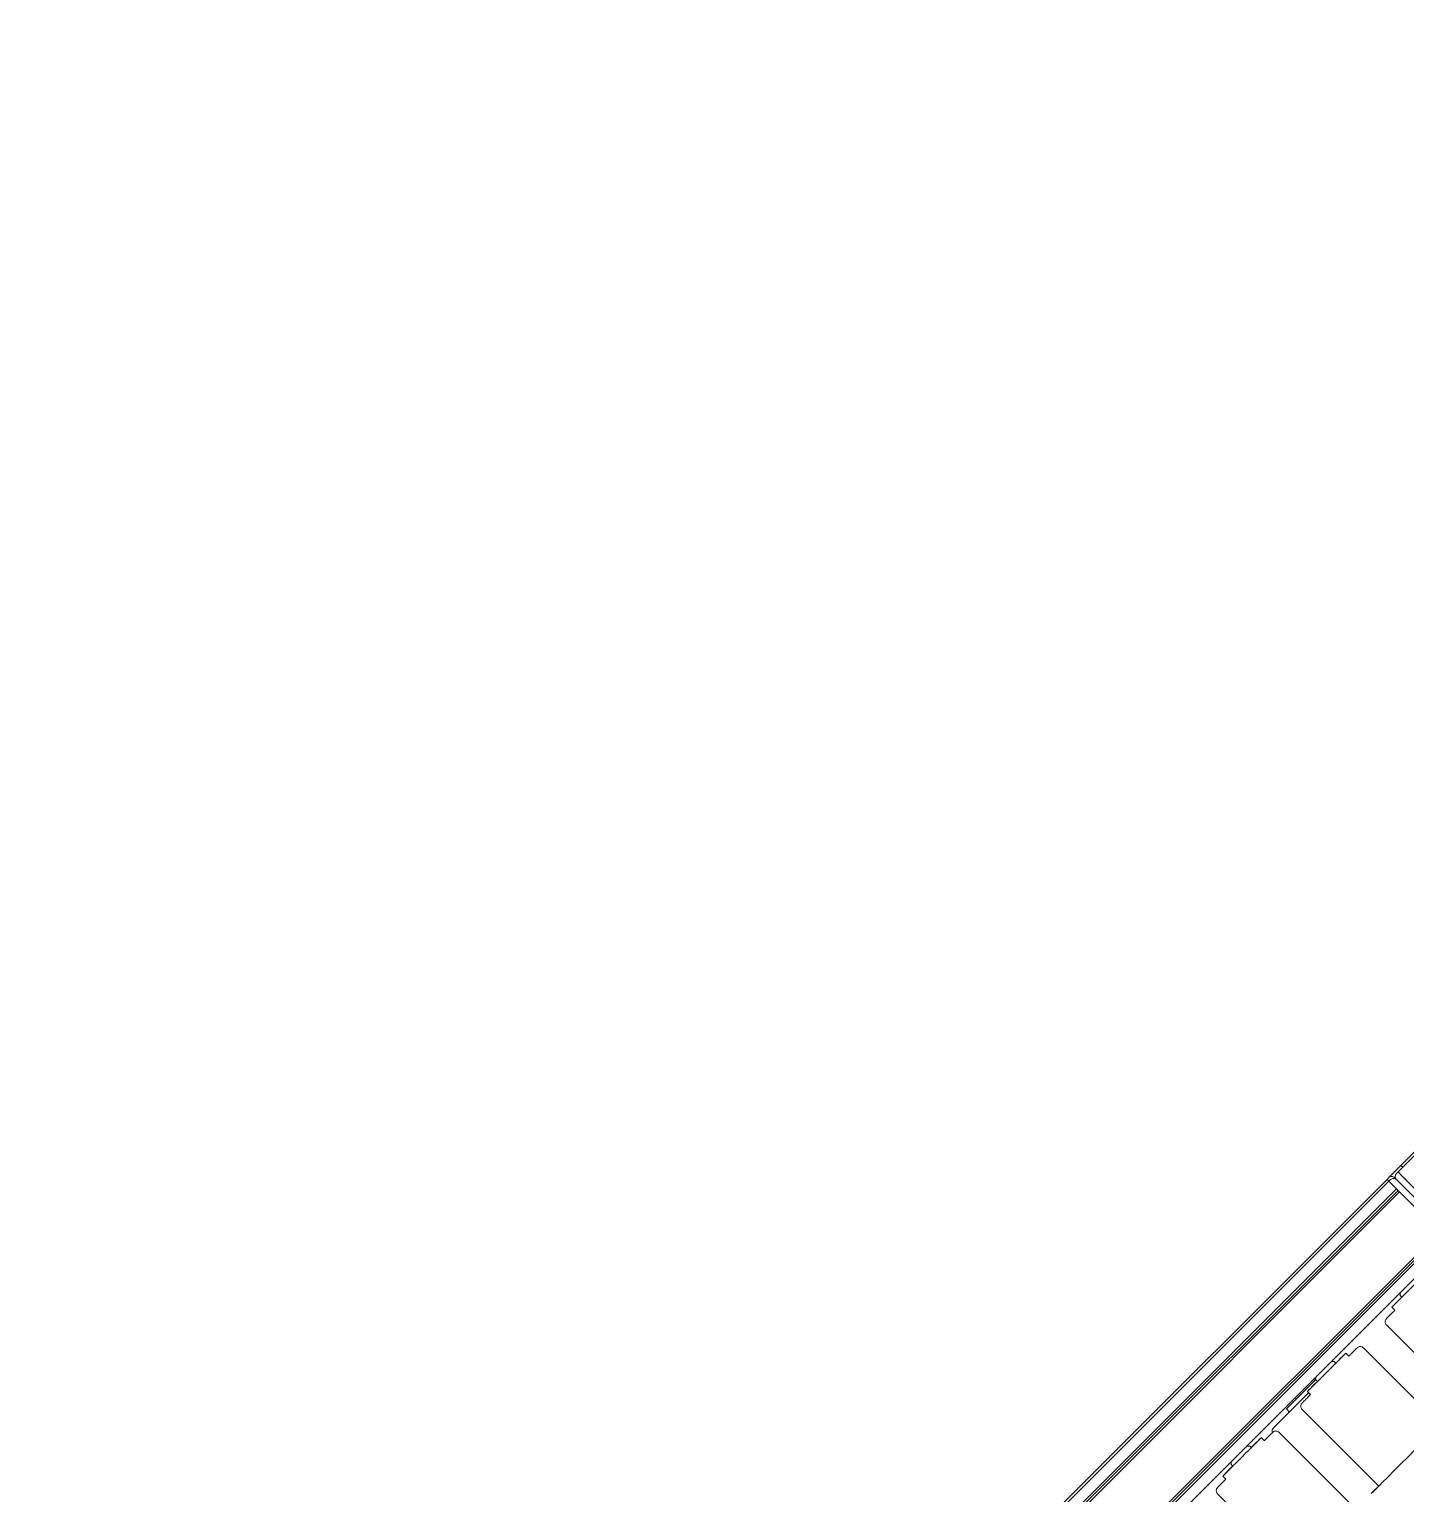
# Model space of a CAD drawing. Header units: metres. Extents: x 51 to 52746, y -259 to 37569.
# Drawn here: x 48144 to 48778, y 32683 to 33357 of the extents above; entities that cross this region are included whole.
import ezdxf

# ---------------------------------------------------------------- set-up
doc = ezdxf.new("R2010")
doc.units = ezdxf.units.M
doc.header["$LTSCALE"] = 500
doc.layers.add('Visible (ISO)', color=7, linetype='Continuous')

msp = doc.modelspace()

# ---------------------------------------------------------------- linework, layer by layer
at = {"layer": 'Visible (ISO)', "color": 4, "lineweight": 5}
for p, q in [((48769.951, 32828.436), (48775.608, 32834.089)), ((48776.432, 32833.264), (48775.607, 32834.089)), ((47679.939, 31739.113), (48769.228, 32827.713)), ((48770.057, 32826.884), (47680.768, 31738.284)), ((48770.057, 32826.884), (47680.768, 31738.284)), ((48770.057, 32826.884), (47680.768, 31738.284)), ((48770.058, 32826.883), (47680.769, 31738.283)), ((48770.058, 32826.883), (47680.769, 31738.283)), ((48770.058, 32826.883), (47680.769, 31738.283)), ((48769.228, 32827.713), (48769.935, 32828.42)), ((48769.228, 32827.713), (48770.057, 32826.884)), ((48770.057, 32826.884), (48769.228, 32827.713)), ((48770.057, 32826.884), (48770.764, 32827.591)), ((48770.057, 32826.884), (48770.057, 32826.884)), ((48770.057, 32826.884), (48770.057, 32826.884)), ((48770.057, 32826.884), (48771.608, 32825.333)), ((48773.471, 32827.712), (48772.764, 32828.419)), ((48773.2, 32828.148), (48773.117, 32828.066)), ((48773.471, 32827.712), (48773.592, 32827.59)), ((48774.299, 32826.883), (48773.592, 32827.59)), ((48773.593, 32830.419), (48774.301, 32831.126)), ((48774.299, 32826.883), (48798.333, 32802.834)), ((48776.421, 32829.004), (48774.301, 32831.126)), ((48776.421, 32829.004), (48774.301, 32831.126)), ((48776.421, 32829.004), (48800.455, 32804.954)), ((48776.421, 32829.004), (48777.835, 32827.589)), ((48773.592, 32823.347), (47684.304, 31734.746)), ((48774.299, 32822.639), (47685.01, 31734.039)), ((48775.006, 32821.932), (47685.717, 31733.332)), ((48772.178, 32824.761), (48771.608, 32825.333)), ((48772.178, 32824.761), (48773.592, 32823.347)), ((48773.592, 32823.347), (48773.593, 32823.346)), ((48775.006, 32821.932), (48773.593, 32823.346)), ((48775.006, 32821.932), (48793.385, 32803.541)), ((48775.006, 32821.932), (48775.006, 32821.932)), ((48793.385, 32803.541), (47704.096, 31714.941)), ((48794.092, 32802.834), (47704.803, 31714.234)), ((48794.799, 32802.127), (47705.51, 31713.527)), ((48798.333, 32798.59), (47709.044, 31709.99)), ((48775.344, 32775.616), (48775.344, 32774.203)), ((48775.344, 32774.203), (48776.051, 32773.495)), ((48771.453, 32768.901), (48772.867, 32767.486)), ((48804.32, 32725.403), (48768.976, 32760.77)), ((48750.233, 32747.694), (48751.647, 32746.279)), ((48793.71, 32714.8), (48758.366, 32750.166)), ((48743.516, 32743.807), (48744.929, 32743.807)), ((48744.929, 32743.807), (48745.636, 32743.099)), ((48736.441, 32735.569), (48722.879, 32722.016)), ((48735.381, 32735.677), (48735.965, 32735.093)), ((48736.441, 32736.737), (48736.441, 32735.324)), ((48736.441, 32735.324), (48737.148, 32734.617)), ((48733.135, 32729.437), (48716.866, 32713.179)), ((48726.893, 32727.195), (48727.477, 32726.61)), ((48732.55, 32730.022), (48733.964, 32728.607)), ((48722.879, 32722.016), (48724.293, 32720.601)), ((48765.417, 32686.525), (48730.072, 32721.891)), ((48704.612, 32704.929), (48706.025, 32704.928)), ((48706.025, 32704.928), (48706.732, 32704.221)), ((48711.33, 32708.816), (48712.744, 32707.401)), ((48754.807, 32675.921), (48719.463, 32711.288)), ((48697.538, 32697.859), (48697.538, 32696.446)), ((48697.538, 32696.446), (48698.244, 32695.738)), ((48693.647, 32691.143), (48695.061, 32689.729)), ((48726.513, 32647.646), (48691.169, 32683.013))]:
    msp.add_line(p, q, dxfattribs=at)
for centre, radius, start, end in [((48248.38, 33357.379), 744, 314.981888, 359.985384), ((48249.552, 33360.209), 744, 314.996504, 337.373017), ((48771.349, 32827.006), 2, 44.981888, 134.981888), ((48772.178, 32826.177), 2, 44.981888, 134.981888), ((48775.007, 32829.004), 2, 134.981888, 224.981888), ((48718.28, 32711.764), 2, 134.981888, 200.552261)]:
    msp.add_arc(centre, radius, start, end, dxfattribs=at)
at = {"layer": 'Visible (ISO)', "color": 4, "lineweight": 5, "extrusion": (0, 0, -1)}
for centre, major_axis, start_param, end_param in [((48780.295, 32777.737), (-8.842, -8.836), 2.0714509, 7.3533265), ((48741.392, 32738.858), (-8.842, -8.836), 2.0714506, 7.3533265), ((48779.563, 32700.662), (-17.683, -17.672), 2.4980914, 6.9266862), ((48702.488, 32699.98), (-8.842, -8.836), 2.071451, 7.3533268)]:
    msp.add_ellipse(centre, major_axis=major_axis, ratio=0.0000134, start_param=start_param, end_param=end_param, dxfattribs=at)
at = {"layer": 'Visible (ISO)', "color": 4, "lineweight": 5}
for points, knots in [([(48772.867, 32767.486), (48772.101, 32766.721), (48771.424, 32766.045), (48770.159, 32764.78), (48769.629, 32764.25), (48769.193, 32763.814), (48769.102, 32763.723), (48769.02, 32763.641), (48769.001, 32763.623), (48768.985, 32763.606), (48768.981, 32763.603), (48768.977, 32763.599), (48768.977, 32763.598), (48768.975, 32763.596), (48768.975, 32763.597), (48768.97, 32763.592), (48768.969, 32763.591), (48768.965, 32763.586), (48768.964, 32763.585), (48768.961, 32763.583), (48768.96, 32763.581), (48768.955, 32763.577), (48768.952, 32763.573), (48768.941, 32763.562), (48768.933, 32763.554), (48768.914, 32763.533), (48768.902, 32763.52), (48768.856, 32763.467), (48768.822, 32763.426), (48768.694, 32763.255), (48768.613, 32763.115), (48768.467, 32762.771), (48768.414, 32762.558), (48768.38, 32762.133), (48768.397, 32761.916), (48768.498, 32761.503), (48768.582, 32761.302), (48768.775, 32760.995), (48768.87, 32760.876), (48768.976, 32760.77)], [4.5024397, 4.5024397, 4.5024397, 4.5024397, 4.9521071, 4.9521071, 5.5256589, 5.5256589, 5.7561864, 5.7561864, 5.8600297, 5.8600297, 5.9063629, 5.9063629, 5.9237366, 5.9237366, 5.9367698, 5.9367698, 5.9403561, 5.9403561, 5.9411614, 5.9411614, 5.941968, 5.941968, 5.9435986, 5.9435986, 5.9468223, 5.9468223, 5.9521229, 5.9521229, 5.9680263, 5.9680263, 6.0160393, 6.0160393, 6.080213, 6.080213, 6.1439241, 6.1439241, 6.207652, 6.207652, 6.2526925, 6.2526925, 6.2526925, 6.2526925]), ([(48758.366, 32750.166), (48758.213, 32750.319), (48758.033, 32750.449), (48757.649, 32750.639), (48757.441, 32750.703), (48757.02, 32750.763), (48756.802, 32750.758), (48756.384, 32750.682), (48756.179, 32750.61), (48755.9, 32750.458), (48755.812, 32750.4), (48755.686, 32750.303), (48755.646, 32750.269), (48755.592, 32750.22), (48755.577, 32750.206), (48755.56, 32750.19), (48755.558, 32750.187), (48755.554, 32750.183), (48755.552, 32750.182), (48755.549, 32750.179), (48755.547, 32750.177), (48755.544, 32750.174), (48755.543, 32750.173), (48755.541, 32750.171), (48755.54, 32750.17), (48755.538, 32750.168), (48755.538, 32750.168), (48755.535, 32750.165), (48755.532, 32750.162), (48755.514, 32750.144), (48755.489, 32750.119), (48755.337, 32749.968), (48755.111, 32749.741), (48754.316, 32748.947), (48753.635, 32748.267), (48752.438, 32747.07), (48752.055, 32746.688), (48751.646, 32746.279)], [0, 0, 0, 0, 0.0648586, 0.0648586, 0.1285452, 0.1285452, 0.1922739, 0.1922739, 0.2560012, 0.2560012, 0.2875558, 0.2875558, 0.303477, 0.303477, 0.3094108, 0.3094108, 0.3107195, 0.3107195, 0.311526, 0.311526, 0.3131601, 0.3131601, 0.3163867, 0.3163867, 0.3214568, 0.3214568, 0.3366579, 0.3366579, 0.3822587, 0.3822587, 0.5191517, 0.5191517, 0.9322687, 0.9322687, 1.5109804, 1.5109804, 1.7505475, 1.7505475, 1.7505475, 1.7505475]), ([(48733.964, 32728.608), (48733.198, 32727.842), (48732.521, 32727.166), (48731.256, 32725.901), (48730.726, 32725.372), (48730.29, 32724.936), (48730.198, 32724.845), (48730.116, 32724.763), (48730.098, 32724.744), (48730.081, 32724.728), (48730.078, 32724.724), (48730.074, 32724.72), (48730.073, 32724.72), (48730.072, 32724.718), (48730.072, 32724.718), (48730.067, 32724.713), (48730.066, 32724.712), (48730.061, 32724.708), (48730.06, 32724.707), (48730.058, 32724.704), (48730.057, 32724.703), (48730.052, 32724.698), (48730.048, 32724.694), (48730.038, 32724.683), (48730.03, 32724.675), (48730.011, 32724.654), (48729.999, 32724.641), (48729.952, 32724.588), (48729.919, 32724.547), (48729.791, 32724.377), (48729.71, 32724.236), (48729.563, 32723.892), (48729.511, 32723.679), (48729.477, 32723.254), (48729.494, 32723.037), (48729.595, 32722.624), (48729.679, 32722.424), (48729.872, 32722.116), (48729.966, 32721.997), (48730.072, 32721.891)], [4.5024397, 4.5024397, 4.5024397, 4.5024397, 4.9521071, 4.9521071, 5.5256589, 5.5256589, 5.7561864, 5.7561864, 5.8600297, 5.8600297, 5.9063629, 5.9063629, 5.9237366, 5.9237366, 5.9367698, 5.9367698, 5.9403561, 5.9403561, 5.9411614, 5.9411614, 5.941968, 5.941968, 5.9435986, 5.9435986, 5.9468223, 5.9468223, 5.9521229, 5.9521229, 5.9680263, 5.9680263, 6.0160393, 6.0160393, 6.080213, 6.080213, 6.1439241, 6.1439241, 6.207652, 6.207652, 6.2526925, 6.2526925, 6.2526925, 6.2526925]), ([(48719.463, 32711.288), (48719.31, 32711.441), (48719.129, 32711.57), (48718.746, 32711.76), (48718.538, 32711.825), (48718.117, 32711.884), (48717.899, 32711.88), (48717.481, 32711.804), (48717.276, 32711.731), (48716.997, 32711.579), (48716.908, 32711.521), (48716.783, 32711.424), (48716.742, 32711.39), (48716.689, 32711.341), (48716.674, 32711.327), (48716.657, 32711.312), (48716.654, 32711.309), (48716.65, 32711.305), (48716.649, 32711.304), (48716.645, 32711.3), (48716.644, 32711.298), (48716.64, 32711.295), (48716.64, 32711.294), (48716.638, 32711.292), (48716.637, 32711.292), (48716.635, 32711.29), (48716.635, 32711.289), (48716.632, 32711.286), (48716.629, 32711.283), (48716.611, 32711.265), (48716.585, 32711.24), (48716.434, 32711.089), (48716.208, 32710.863), (48715.413, 32710.069), (48714.732, 32709.388), (48713.535, 32708.192), (48713.152, 32707.809), (48712.743, 32707.4)], [0, 0, 0, 0, 0.0648586, 0.0648586, 0.1285452, 0.1285452, 0.1922739, 0.1922739, 0.2560012, 0.2560012, 0.2875558, 0.2875558, 0.303477, 0.303477, 0.3094108, 0.3094108, 0.3107195, 0.3107195, 0.311526, 0.311526, 0.3131601, 0.3131601, 0.3163867, 0.3163867, 0.3214568, 0.3214568, 0.3366579, 0.3366579, 0.3822587, 0.3822587, 0.5191517, 0.5191517, 0.9322687, 0.9322687, 1.5109804, 1.5109804, 1.7505475, 1.7505475, 1.7505475, 1.7505475]), ([(48695.061, 32689.729), (48694.295, 32688.964), (48693.618, 32688.287), (48692.353, 32687.023), (48691.823, 32686.493), (48691.387, 32686.057), (48691.295, 32685.966), (48691.213, 32685.884), (48691.195, 32685.866), (48691.178, 32685.849), (48691.175, 32685.845), (48691.171, 32685.842), (48691.17, 32685.841), (48691.168, 32685.839), (48691.169, 32685.839), (48691.164, 32685.835), (48691.163, 32685.834), (48691.158, 32685.829), (48691.157, 32685.828), (48691.155, 32685.826), (48691.154, 32685.824), (48691.149, 32685.819), (48691.145, 32685.816), (48691.135, 32685.804), (48691.127, 32685.797), (48691.108, 32685.776), (48691.096, 32685.763), (48691.049, 32685.71), (48691.016, 32685.669), (48690.888, 32685.498), (48690.807, 32685.357), (48690.66, 32685.013), (48690.608, 32684.8), (48690.573, 32684.375), (48690.591, 32684.158), (48690.691, 32683.746), (48690.776, 32683.545), (48690.969, 32683.238), (48691.063, 32683.119), (48691.169, 32683.013)], [4.5024397, 4.5024397, 4.5024397, 4.5024397, 4.9521071, 4.9521071, 5.5256589, 5.5256589, 5.7561864, 5.7561864, 5.8600297, 5.8600297, 5.9063629, 5.9063629, 5.9237366, 5.9237366, 5.9367698, 5.9367698, 5.9403561, 5.9403561, 5.9411614, 5.9411614, 5.941968, 5.941968, 5.9435986, 5.9435986, 5.9468223, 5.9468223, 5.9521229, 5.9521229, 5.9680263, 5.9680263, 6.0160393, 6.0160393, 6.080213, 6.080213, 6.1439241, 6.1439241, 6.207652, 6.207652, 6.2526925, 6.2526925, 6.2526925, 6.2526925])]:
    msp.add_open_spline(points, degree=3, knots=knots, dxfattribs=at)

doc.saveas('drawing.dxf')
